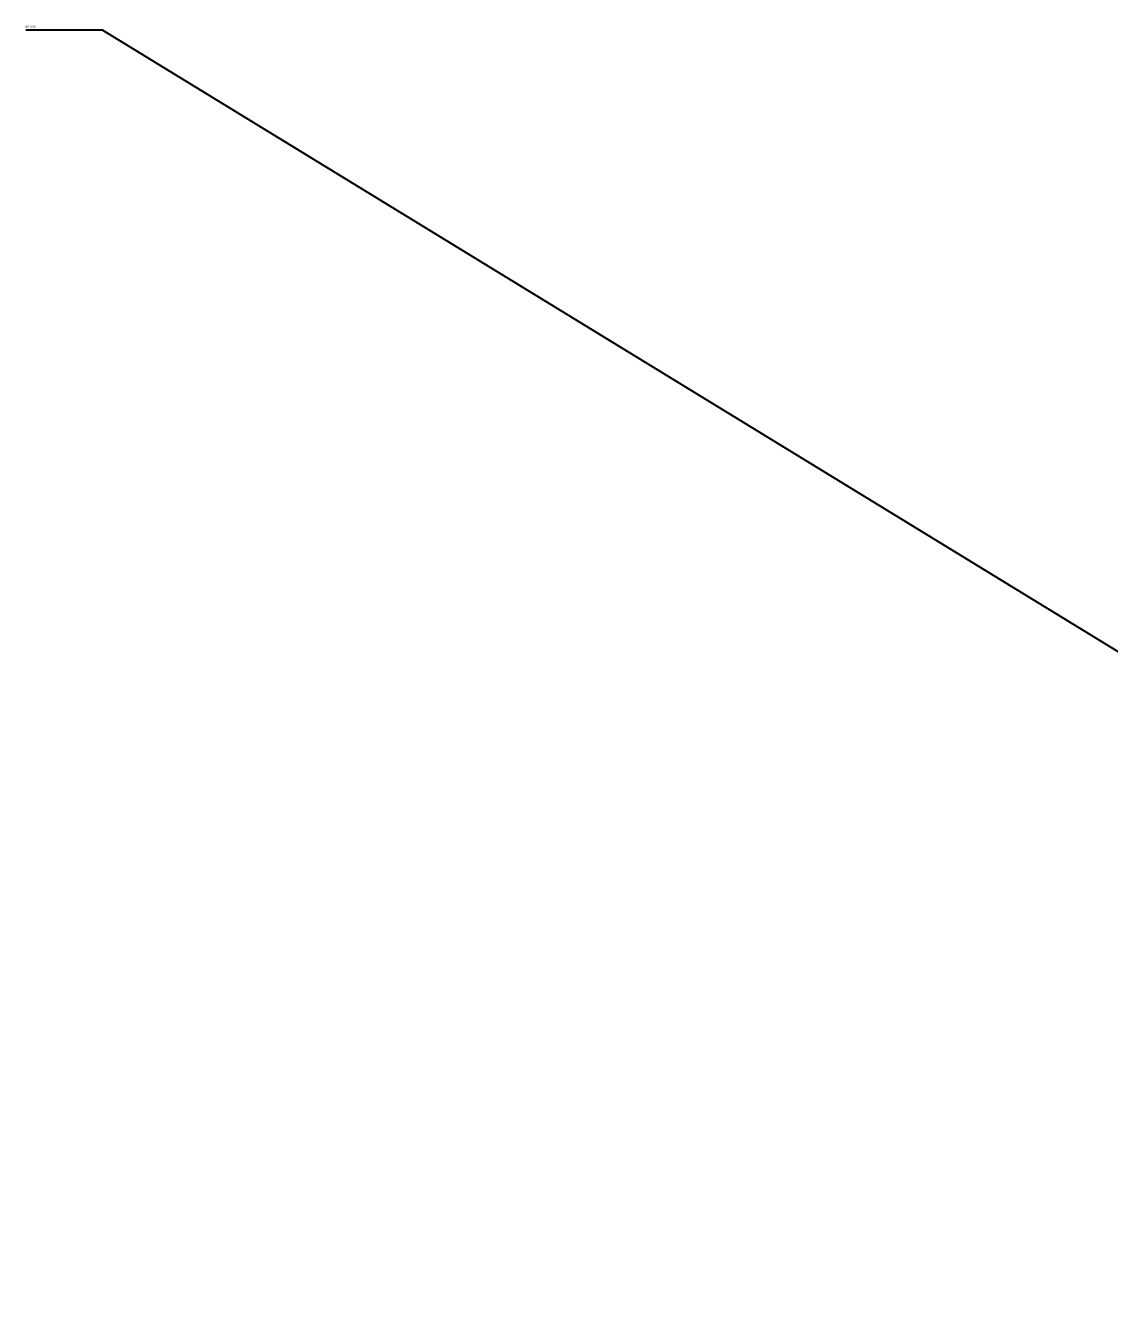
# Model space of a CAD drawing. Header units: inches. Extents: x -2 to 164, y -7 to 110.
# Drawn here: x 12.6 to 62.8, y 51.7 to 110.4 of the extents above; entities that cross this region are included whole.
import ezdxf

# ---------------------------------------------------------------- set-up
doc = ezdxf.new("R2010")
doc.units = ezdxf.units.IN
doc.header["$MEASUREMENT"] = 0
doc.styles.get("Standard").update_dxf_attribs({"font": 'arial.ttf', "height": 0.1})
doc.dimstyles.get("Standard").update_dxf_attribs({"dimtxt": 0.1, "dimasz": 0.1, "dimexe": 0.18, "dimexo": 0.0625, "dimgap": 0.09, "dimtad": 2, "dimtih": 1, "dimtoh": 1, "dimdec": 4, "dimzin": 0, "dimdsep": 46, "dimtxsty": 'Standard', "dimcen": 0.09, "dimadec": 0, "dimazin": 0, "dimtfac": 1, "dimtdec": 4, "dimtofl": 0, "dimtmove": 0, "dimatfit": 3, "dimfxl": 1, "dimtolj": 1, "dimtzin": 0, "dimarcsym": 0})

# ---------------------------------------------------------------- blocks, each defined once
blk = doc.blocks.new('*D1')
at = {"color": 0, "lineweight": -2, "transparency": 16777216}
for p, q in [((12.571, 110.169), (16.107, 110.169)), ((16.107, 110.169), (69.244, 77.66)), ((114.364, 50), (114.544, 50)), ((114.454, 49.91), (114.454, 50.09))]:
    blk.add_line(p, q, dxfattribs=at)
at = {"color": 0, "transparency": 16777216}
blk.add_solid([(69.505, 78.086), (68.983, 77.233), (71.803, 76.094)], dxfattribs=at)
at = {"layer": 'Defpoints', "color": 0, "transparency": 16777216}
for p in [(71.803, 76.094), (157.105, 23.906)]:
    blk.add_point(p, dxfattribs=at)
at = {"color": 0, "transparency": 16777216, "insert": (12.794, 110.313), "char_height": 0.1, "attachment_point": 5}
blk.add_mtext('\\A1;∅1.000', dxfattribs=at)

msp = doc.modelspace()

# ---------------------------------------------------------------- dimensions: what is measured, and where the dimension line sits
dim = msp.add_diameter_dim_2p(p1=(157.10527, 23.90606), p2=(71.8033, 76.09394), dimstyle='Standard', override={"dimtxt": 5, "dimasz": 3, "dimdec": 3, "dimlfac": 0.01, "dimrnd": 0})
dim.commit()
dim.dimension.update_dxf_attribs({"geometry": '*D1', "text_midpoint": (12.79357, 110.16931), "dimtype": 163})

doc.saveas('drawing.dxf')
